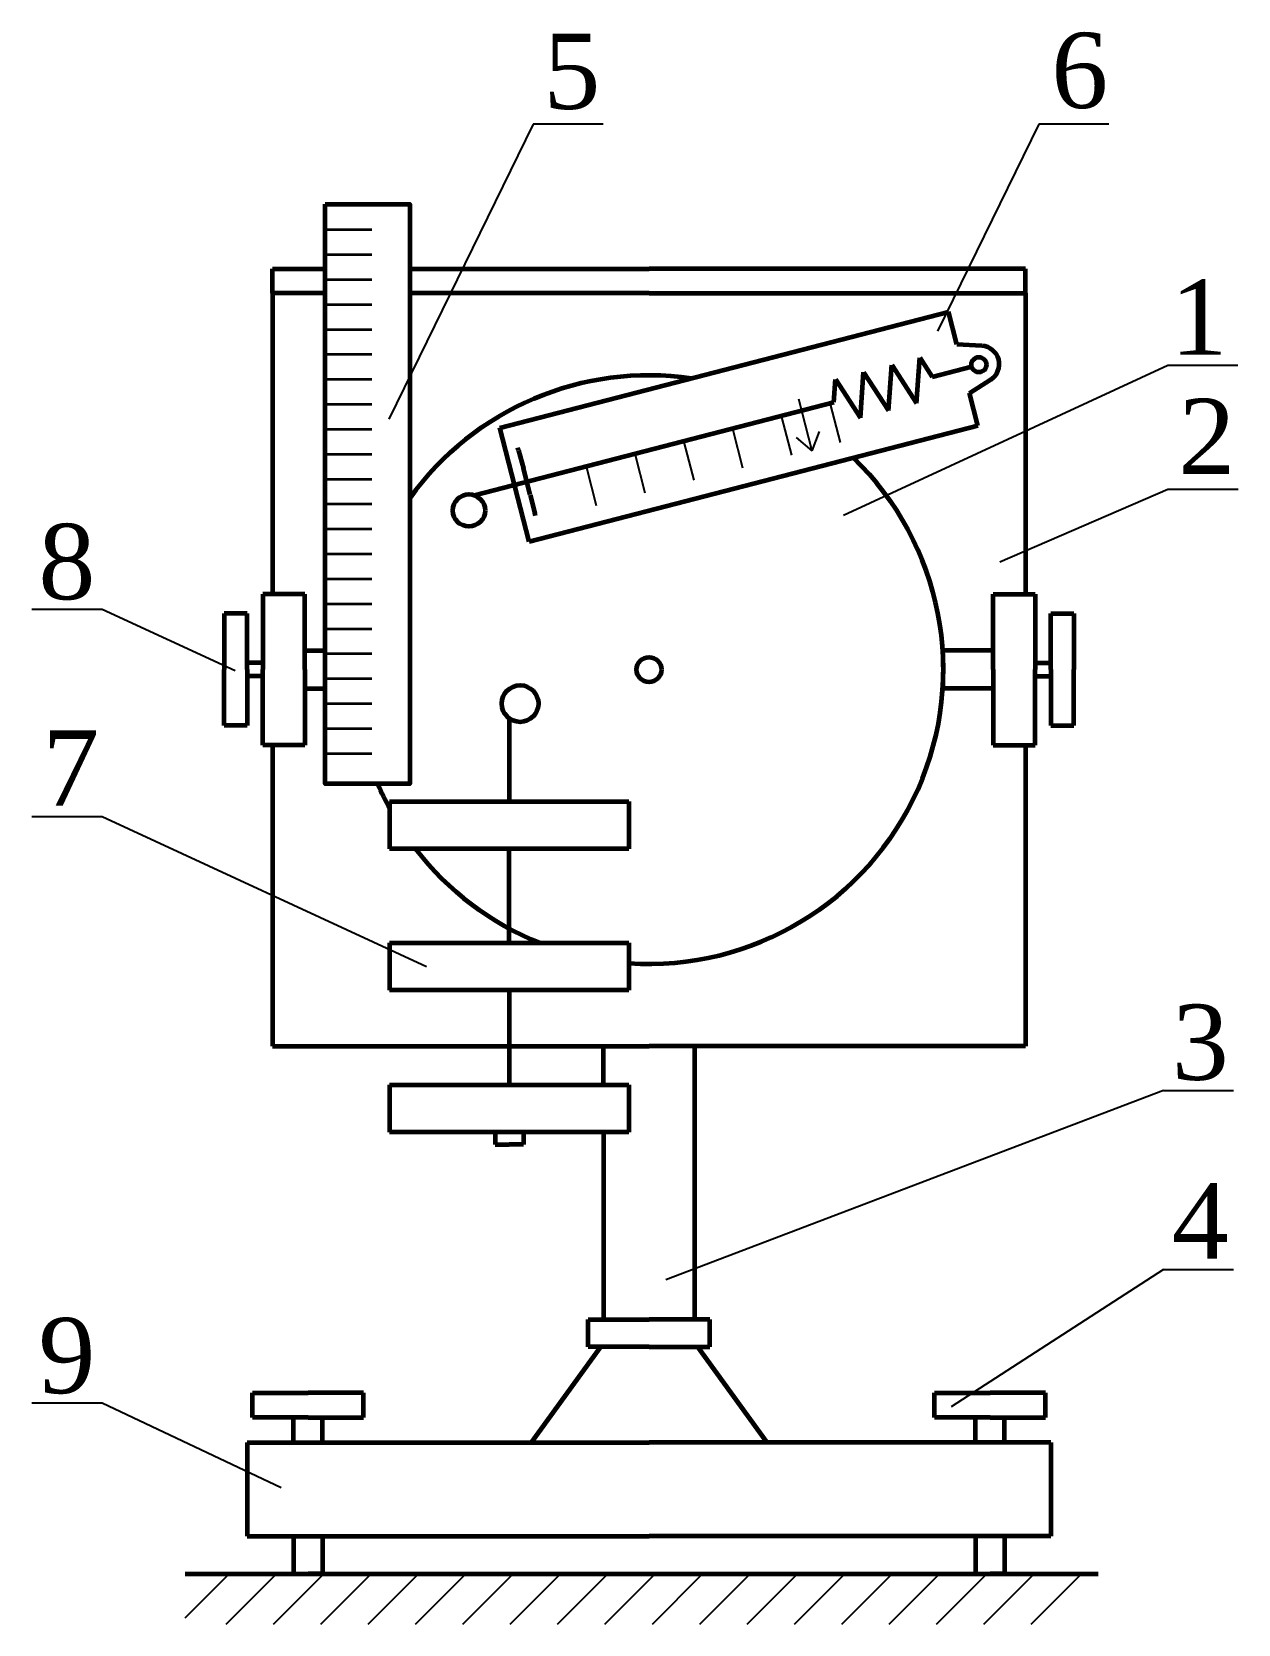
# Paper-space layout 'Чертёж' of a CAD drawing. Header units: millimetres. Extents: x 85 to 165, y 145 to 250.
import ezdxf

# ---------------------------------------------------------------- set-up
doc = ezdxf.new("R2010")
doc.units = ezdxf.units.MM
doc.linetypes.add('GOST2.303 5', pattern=[24, 20, -1.5, 1, -1.5])
for name, color, linetype, lineweight in [('Выноски', 7, 'Continuous', 25), ('Основные', 7, 'Continuous', 60), ('Размерные', 7, 'Continuous', 25), ('Текст', 7, 'GOST2.303 5', 35), ('Тонкие', 7, 'Continuous', 25), ('Штриховки', 7, 'GOST2.303 5', 25)]:
    doc.layers.add(name, color=color, linetype=linetype, lineweight=lineweight)
doc.styles.add('таймс5', font='times.ttf', dxfattribs={"height": 5})

# ---------------------------------------------------------------- blocks, each defined once
blk = doc.blocks.new('стрелка динамометра')
at = {"layer": 'Размерные'}
for p in [(-0.655, -2.04), (0.655, -2.04)]:
    blk.add_line(p, (0, -2.969), dxfattribs=at)
at = {"layer": 'Тонкие'}
blk.add_line((0, 0), (0, -2.969), dxfattribs=at)

psp = doc.layouts.new('Чертёж')

# ---------------------------------------------------------------- hatches: boundary and pattern name
at = {"layer": 'Штриховки'}
h = psp.add_hatch(dxfattribs=at)
h.set_pattern_fill('ANSI31', color=256, scale=0.7, style=0)
h.paths.add_polyline_path([(94.86, 148.08), (94.86, 144.74), (98.98, 144.74), (98.98, 148.08)])
h.paths.add_polyline_path([(98.98, 144.74), (103.03, 144.74), (103.03, 148.08), (98.98, 148.08)])
h.paths.add_polyline_path([(125.66, 144.74), (125.66, 148.08), (103.03, 148.08), (103.03, 144.74)])
h.paths.add_polyline_path([(134.61, 144.74), (134.61, 148.08), (125.66, 148.08), (125.66, 144.74)])
h.paths.add_polyline_path([(139.78, 144.74), (139.78, 148.08), (134.61, 148.08), (134.61, 144.74)])
h.paths.add_polyline_path([(153.78, 144.74), (155, 148.08), (139.78, 148.08), (139.78, 144.74)])

# ---------------------------------------------------------------- linework, layer by layer
at = {"layer": 'Выноски'}
for p, q in [((117.96, 244.35), (108.38, 224.76)), ((122.61, 244.35), (117.96, 244.35)), ((151.54, 244.35), (144.82, 230.61)), ((156.19, 244.35), (151.54, 244.35)), ((160.09, 228.33), (138.56, 218.37)), ((164.75, 228.33), (160.09, 228.33)), ((160.11, 220.1), (148.94, 215.27)), ((164.77, 220.1), (160.11, 220.1)), ((84.69, 212.15), (89.35, 212.15)), ((89.35, 212.15), (98.19, 208.06)), ((84.69, 198.38), (89.35, 198.38)), ((89.35, 198.38), (110.88, 188.42)), ((159.81, 180.18), (126.77, 167.6)), ((159.81, 180.18), (164.47, 180.18)), ((159.81, 168.3), (145.72, 159.17)), ((159.81, 168.3), (164.47, 168.3)), ((84.69, 159.43), (89.35, 159.43)), ((89.35, 159.43), (101.25, 153.82))]:
    psp.add_line(p, q, dxfattribs=at)
at = {"layer": 'Основные'}
for p, q in [((104.16, 239.04), (109.78, 239.04)), ((109.78, 239.04), (109.78, 234.74)), ((100.66, 233.13), (100.66, 234.74)), ((100.66, 234.74), (104.16, 234.74)), ((109.78, 234.74), (125.66, 234.74)), ((150.66, 234.74), (125.66, 234.74)), ((150.66, 233.13), (150.66, 234.74)), ((100.66, 233.13), (100.66, 213.14)), ((104.12, 233.13), (100.66, 233.13)), ((125.66, 233.13), (109.78, 233.13)), ((125.66, 233.13), (150.66, 233.13)), ((150.66, 233.13), (150.66, 213.14)), ((115.75, 224.18), (145.53, 231.89)), ((146.09, 229.73), (145.53, 231.89)), ((147.76, 229.63), (146.09, 229.73)), ((143.42, 225.82), (143.63, 228.86)), ((143.63, 228.86), (144.46, 227.58)), ((137.93, 225.89), (138.04, 227.41)), ((138.04, 227.41), (139.69, 224.85)), ((139.69, 224.85), (139.9, 227.89)), ((139.9, 227.89), (141.56, 225.33)), ((141.56, 225.33), (141.77, 228.37)), ((141.77, 228.37), (143.42, 225.82)), ((144.46, 227.58), (147.08, 228.25)), ((146.93, 226.49), (148.34, 227.39)), ((147.49, 224.33), (146.93, 226.49)), ((114.08, 219.71), (137.93, 225.89)), ((147.49, 224.33), (117.71, 216.62)), ((116.75, 220.32), (115.75, 224.18)), ((117, 222.69), (116.96, 222.86)), ((117, 222.69), (117.32, 221.48)), ((117.77, 219.74), (117.32, 221.48)), ((117.71, 216.62), (116.75, 220.32)), ((117.77, 219.74), (118.08, 218.53)), ((118.12, 218.35), (118.08, 218.53)), ((102.82, 213.14), (100.02, 213.14)), ((100.02, 213.14), (100.02, 208.13)), ((102.82, 208.13), (102.82, 213.14)), ((148.5, 208.13), (148.5, 213.14)), ((148.5, 213.14), (151.3, 213.14)), ((151.3, 213.14), (151.3, 208.13)), ((98.98, 211.85), (97.47, 211.85)), ((97.47, 211.85), (97.47, 208.13)), ((98.98, 208.13), (98.98, 211.85)), ((152.34, 208.13), (152.34, 211.85)), ((152.34, 211.85), (153.85, 211.85)), ((153.85, 211.85), (153.85, 208.13)), ((102.82, 209.39), (104.16, 209.39)), ((148.5, 209.39), (145.16, 209.39)), ((100.02, 208.57), (98.98, 208.57)), ((151.3, 208.57), (152.34, 208.57)), ((97.47, 204.42), (97.47, 208.13)), ((98.98, 208.13), (98.98, 204.42)), ((100.02, 207.69), (98.98, 207.69)), ((100.02, 203.12), (100.02, 208.13)), ((102.82, 208.13), (102.82, 203.12)), ((148.5, 208.13), (148.5, 203.12)), ((151.3, 203.12), (151.3, 208.13)), ((151.3, 207.69), (152.34, 207.69)), ((152.34, 208.13), (152.34, 204.42)), ((153.85, 204.42), (153.85, 208.13)), ((102.82, 206.88), (104.16, 206.88)), ((148.5, 206.88), (145.16, 206.88)), ((98.98, 204.42), (97.47, 204.42)), ((116.38, 204.88), (116.38, 199.38)), ((152.34, 204.42), (153.85, 204.42)), ((102.82, 203.12), (100.02, 203.12)), ((100.66, 203.12), (100.66, 183.13)), ((148.5, 203.12), (151.3, 203.12)), ((150.66, 203.12), (150.66, 183.13)), ((108.44, 199.38), (108.44, 196.23)), ((108.44, 199.38), (124.33, 199.38)), ((124.33, 199.38), (124.33, 196.23)), ((124.33, 196.23), (108.44, 196.23)), ((116.38, 189.98), (116.38, 196.23)), ((108.44, 189.98), (108.44, 186.83)), ((108.44, 189.98), (124.33, 189.98)), ((124.33, 189.98), (124.33, 186.83)), ((124.33, 186.83), (108.44, 186.83)), ((116.38, 186.83), (116.38, 180.55)), ((100.66, 183.13), (125.66, 183.13)), ((122.65, 180.55), (122.65, 183.13)), ((150.66, 183.13), (125.66, 183.13)), ((128.67, 183.13), (128.67, 164.98)), ((108.44, 180.55), (108.44, 177.4)), ((108.44, 180.55), (124.33, 180.55)), ((124.33, 180.55), (124.33, 177.4)), ((124.33, 177.4), (108.44, 177.4)), ((115.45, 177.4), (115.45, 176.59)), ((117.32, 177.4), (117.32, 176.59)), ((122.65, 177.4), (122.65, 164.98)), ((115.45, 176.59), (116.38, 176.59)), ((117.32, 176.59), (116.38, 176.59)), ((121.63, 163.16), (121.63, 164.98)), ((121.63, 164.98), (125.66, 164.98)), ((129.69, 164.98), (125.66, 164.98)), ((129.69, 163.16), (129.69, 164.98)), ((122.44, 163.16), (117.84, 156.81)), ((125.66, 163.16), (121.63, 163.16)), ((125.66, 163.16), (129.69, 163.16)), ((128.88, 163.16), (133.48, 156.81)), ((99.34, 158.45), (99.34, 160.1)), ((99.34, 160.1), (103.03, 160.1)), ((106.71, 160.1), (103.03, 160.1)), ((106.71, 158.45), (106.71, 160.1)), ((144.61, 158.45), (144.61, 160.1)), ((144.61, 160.1), (148.3, 160.1)), ((151.98, 160.1), (148.3, 160.1)), ((151.98, 158.45), (151.98, 160.1)), ((103.03, 158.45), (99.34, 158.45)), ((102.06, 156.81), (102.06, 158.45)), ((103.03, 158.45), (106.71, 158.45)), ((103.99, 156.81), (103.99, 158.45)), ((148.3, 158.45), (144.61, 158.45)), ((147.33, 156.81), (147.33, 158.45)), ((148.3, 158.45), (151.98, 158.45)), ((149.26, 156.81), (149.26, 158.45)), ((98.98, 156.81), (98.98, 150.58)), ((98.98, 156.81), (125.66, 156.81)), ((152.34, 156.81), (125.66, 156.81)), ((152.34, 156.81), (152.34, 150.58)), ((98.98, 150.58), (125.66, 150.58)), ((102.06, 150.58), (102.06, 148.08)), ((103.99, 150.58), (103.99, 148.08)), ((152.34, 150.58), (125.66, 150.58)), ((147.33, 150.58), (147.33, 148.08)), ((149.26, 150.58), (149.26, 148.08)), ((94.86, 148.08), (155.47, 148.08)), ((102.06, 148.08), (103.03, 148.08)), ((102.06, 148.08), (103.03, 148.08)), ((103.99, 148.08), (103.03, 148.08)), ((103.99, 148.08), (103.03, 148.08)), ((147.33, 148.08), (148.3, 148.08)), ((147.33, 148.08), (148.3, 148.08)), ((149.26, 148.08), (148.3, 148.08)), ((149.26, 148.08), (148.3, 148.08))]:
    psp.add_line(p, q, dxfattribs=at)
psp.add_lwpolyline([(104.16, 239.04), (109.78, 239.04), (109.78, 200.54), (104.16, 200.54)], close=True, dxfattribs=at)
for centre, radius in [((147.56, 228.38), 0.5), ((113.71, 218.7), 1.07), ((125.66, 208.13), 0.826), ((117.1, 205.87), 1.22)]:
    psp.add_circle(centre, radius, dxfattribs=at)
for centre, radius, start, end in [((147.69, 228.41), 1.22, 302.5481, 86.4805), ((125.66, 208.13), 19.54, 81.7259, 144.343), ((125.66, 208.13), 19.54, 266.085, 46.0171), ((125.66, 208.13), 19.54, 356.3225, 3.6775), ((125.66, 208.13), 19.54, 202.8653, 208.2267), ((125.66, 208.13), 19.54, 217.515, 248.233)]:
    psp.add_arc(centre, radius, start, end, dxfattribs=at)
at = {"layer": 'Текст'}
for p, q in [((104.11, 237.35), (107.27, 237.35)), ((104.11, 235.69), (107.27, 235.69)), ((104.11, 235.69), (107.27, 235.69)), ((104.11, 234.04), (107.27, 234.04)), ((104.11, 232.38), (107.27, 232.38)), ((104.11, 230.72), (107.27, 230.72)), ((104.11, 229.07), (107.27, 229.07)), ((104.11, 227.41), (107.27, 227.41)), ((104.11, 225.75), (107.27, 225.75)), ((104.11, 224.1), (107.27, 224.1)), ((104.11, 222.44), (107.27, 222.44)), ((104.11, 220.78), (107.27, 220.78)), ((104.11, 219.13), (107.27, 219.13)), ((104.11, 217.47), (107.27, 217.47)), ((104.11, 215.81), (107.27, 215.81)), ((104.11, 214.16), (107.27, 214.16)), ((104.11, 212.5), (107.27, 212.5)), ((104.11, 210.84), (107.27, 210.84)), ((104.11, 209.19), (107.27, 209.19)), ((104.11, 207.53), (107.27, 207.53)), ((104.11, 205.87), (107.27, 205.87)), ((104.11, 204.22), (107.27, 204.22)), ((104.11, 202.56), (107.27, 202.56))]:
    psp.add_line(p, q, dxfattribs=at)
at = {"layer": 'Тонкие'}
for p, q in [((137.69, 225.76), (138.35, 223.21)), ((134.45, 224.9), (135.11, 222.37)), ((127.98, 223.23), (128.63, 220.7)), ((131.22, 224.06), (131.87, 221.54)), ((124.74, 222.39), (125.39, 219.86)), ((121.5, 221.55), (122.16, 219.02))]:
    psp.add_line(p, q, dxfattribs=at)

# ---------------------------------------------------------------- block references
at = {"layer": 'Основные', "xscale": 1.200000000000002, "yscale": 1.200000000000004, "zscale": 1.2, "rotation": 14.51431044742144}
psp.add_blockref('стрелка динамометра', (135.58, 226.11), dxfattribs=at)

# ---------------------------------------------------------------- texts
at = {"layer": 'Текст', "char_height": 5, "style": 'таймс5'}
for s, insert, width, attachment_point in [('5', (122.43, 250.37), 4.5153, 3), ('6', (156.14, 250.43), 1.438, 3), ('1', (164.05, 234.04), 1.3754, 3), ('2', (164.58, 226.12), 4.5153, 3), ('8', (85.13, 217.8), 2.7695, 1), ('7', (85.39, 204.09), 2.7695, 1), ('3', (160.37, 185.89), 2.7695, 1), ('4', (160.37, 174.01), 2.7695, 1), ('9', (85.13, 165.08), 2.7695, 1)]:
    psp.add_mtext(s, dxfattribs=dict(at, insert=insert, width=width, attachment_point=attachment_point))

doc.saveas('drawing.dxf')
